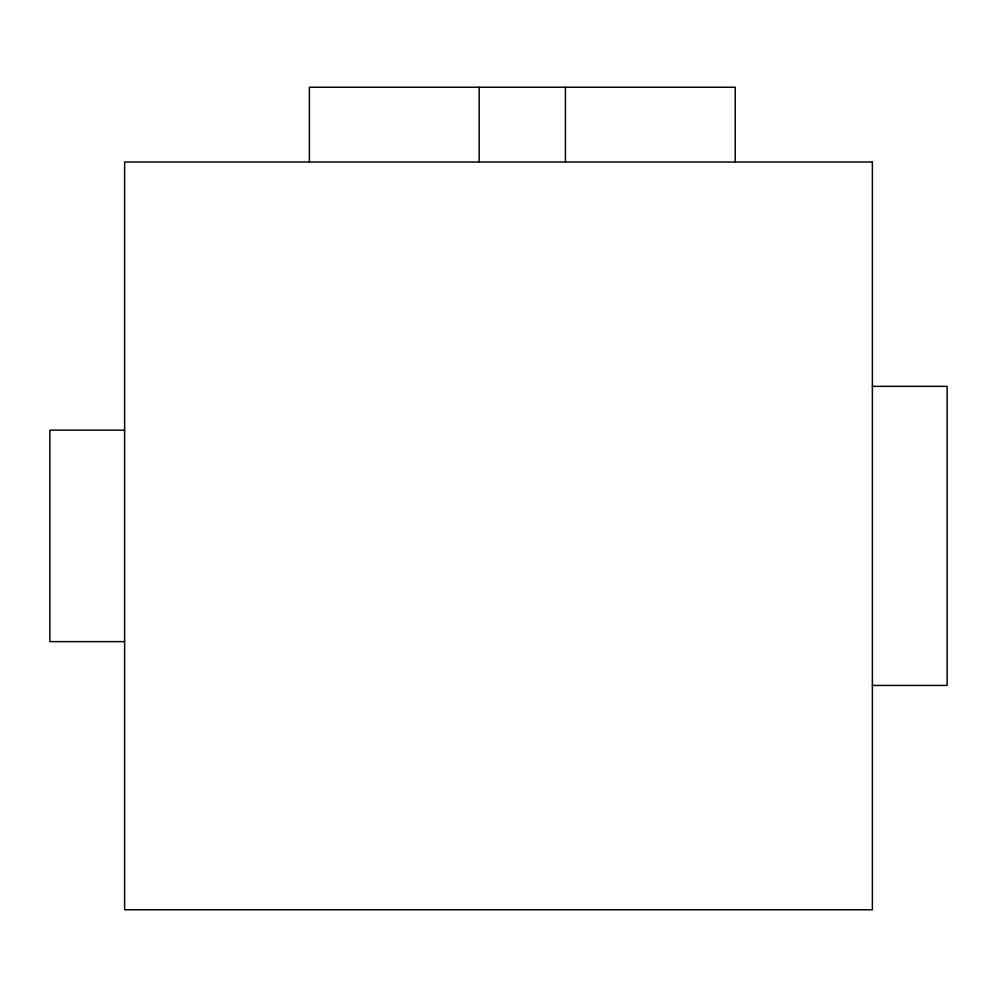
<?xml version="1.0" encoding="UTF-8"?>
<svg xmlns="http://www.w3.org/2000/svg" width="997" height="997" viewBox="0 0 997 997"><rect width="100%" height="100%" fill="white"/><g stroke="black" fill="none" stroke-linecap="round" stroke-linejoin="round"><path stroke-width="1.5" d="M872.375 386.338L947.15 386.338L947.15 685.438L872.375 685.438M124.625 430.143L49.85 430.143L49.85 641.632L124.625 641.632M735.225 162.013L735.225 87.238L309.394 87.238L309.394 162.013M565.424 87.238L565.424 162.013M479.183 87.238L479.183 162.013M872.375 162.013L124.625 162.013L124.625 909.763L872.375 909.763L872.375 162.013"/></g></svg>
